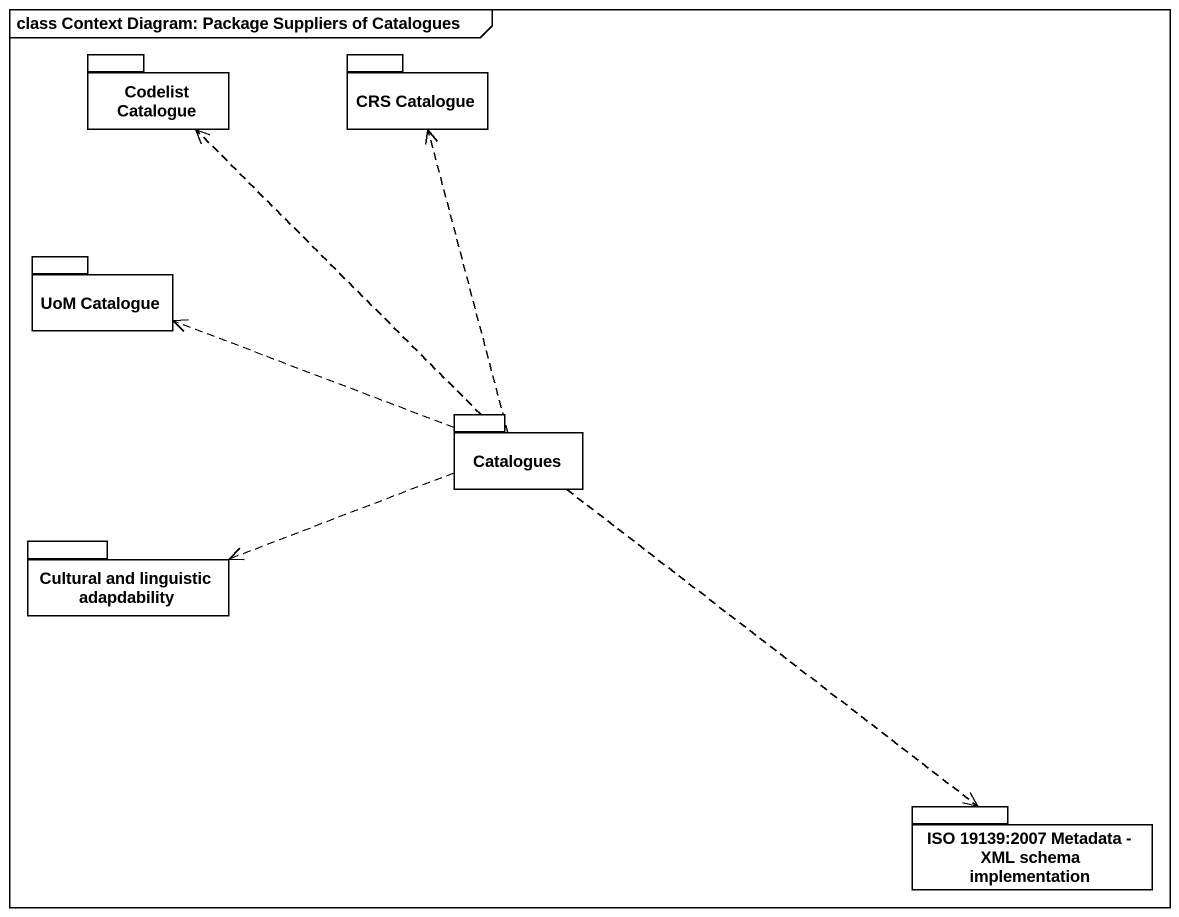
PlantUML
@startuml
mainframe class Context Diagram: Package Suppliers of Catalogues
package "Codelist Catalogue" as Codelist_Catalogue {
}
package "CRS Catalogue" as CRS_Catalogue {
}
package "UoM Catalogue" as UoM_Catalogue {
}
package Catalogues {
}
package "Cultural and linguistic adapdability" as Cultural_and_linguistic {
}
package "ISO 19139:2007 Metadata - XML schema implementation" as ISO_19139_2007_Metadata_XML {
}
Catalogues .up.> Codelist_Catalogue
Catalogues .up.> CRS_Catalogue
Catalogues .left.> UoM_Catalogue
Catalogues .left.> Cultural_and_linguistic
Catalogues ..> ISO_19139_2007_Metadata_XML
@enduml
